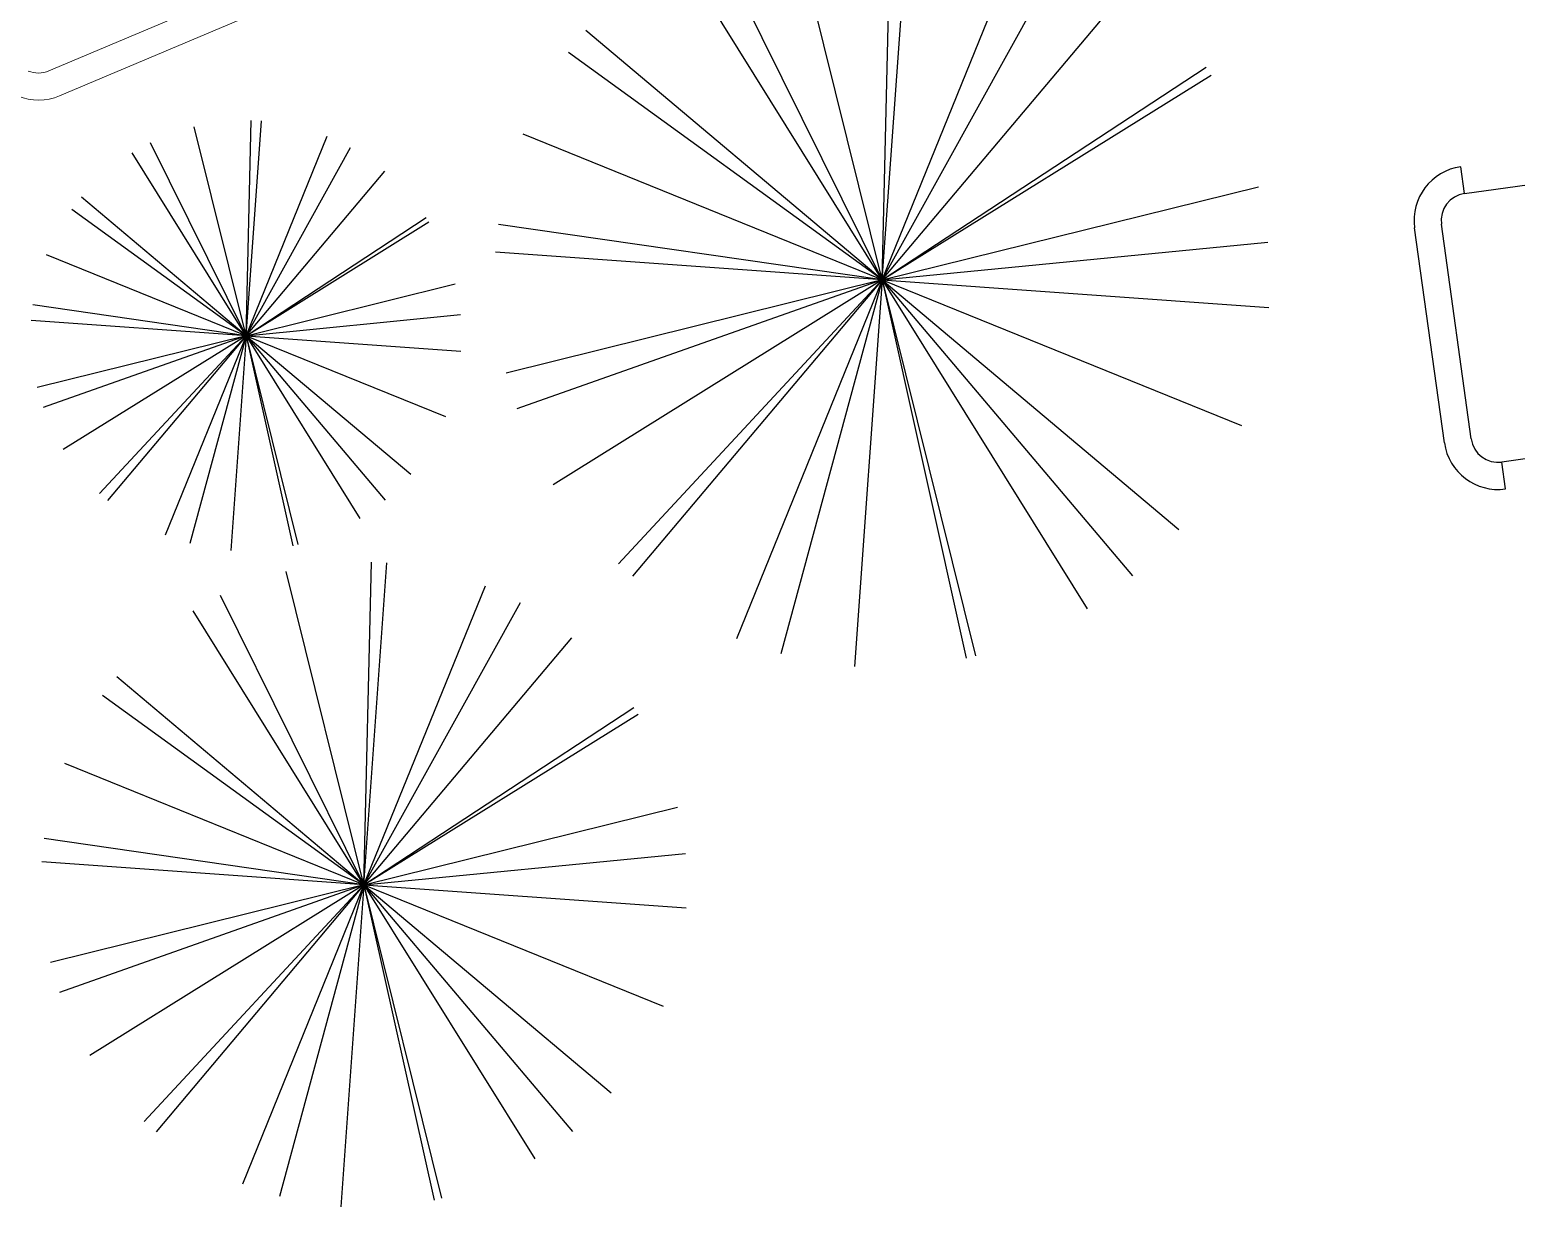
# Model space of a CAD drawing. Header units: millimetres. Extents: x 111 to 1506, y 14 to 566.
# Drawn here: x 261.639 to 264.38, y 89.456 to 91.659 of the extents above; entities that cross this region are included whole.
import ezdxf

# ---------------------------------------------------------------- set-up
doc = ezdxf.new("R2010")
doc.units = ezdxf.units.MM
doc.layers.add('fer', color=8, linetype='Continuous')
doc.layers.add('G', color=254, linetype='Continuous', lineweight=5)
doc.layers.add('PLUMA 0.05', color=240, linetype='Continuous', lineweight=5)

# ---------------------------------------------------------------- blocks, each defined once
blk = doc.blocks.new('ala')
at = {"layer": 'PLUMA 0.05', "color": 25}
blk.add_line((1563.8079, 60.9717), (1562.979, 61.8007), dxfattribs=at)
blk.add_lwpolyline([(1563.8725, 60.9364), (1563.8725, 59.8792, -0.198912), (1563.8432, 59.8085), (1563.0143, 58.9796, -0.198912), (1562.9436, 58.9503), (1561.8865, 58.9503, -0.198912), (1561.8157, 58.9796), (1560.9868, 59.8085, -0.198912), (1560.9575, 59.8792), (1560.9575, 60.9364, -0.198912), (1560.9868, 61.0071), (1561.8157, 61.836, -0.198912), (1561.8865, 61.8653), (1562.9436, 61.8653, -0.198912), (1563.0143, 61.836), (1563.8432, 61.0071, -0.198912)], format="xyb", close=True, dxfattribs=at)
blk.add_arc((1563.7725, 60.9364), 0.05, 0, 45, dxfattribs=at)
blk = doc.blocks.new('sandasl')
at = {"layer": 'fer'}
for p, q in [((1590.8496, 79.0133), (1591.0246, 78.7102)), ((1590.8496, 79.0133), (1591.0246, 78.7102)), ((1590.5916, 78.4602), (1590.4166, 78.7633)), ((1590.5916, 78.4602), (1590.4166, 78.7633)), ((1591.0679, 78.7352), (1591.0246, 78.7102)), ((1591.0679, 78.7352), (1591.0246, 78.7102)), ((1591.0063, 78.6419), (1590.6599, 78.4419)), ((1591.0063, 78.6419), (1590.6599, 78.4419)), ((1591.0313, 78.5986), (1590.6849, 78.3986)), ((1591.0313, 78.5986), (1590.6849, 78.3986)), ((1590.5916, 78.4602), (1590.5483, 78.4352)), ((1590.5916, 78.4602), (1590.5483, 78.4352))]:
    blk.add_line(p, q, dxfattribs=at)
for centre, radius, start, end in [((1590.9813, 78.6852), 0.05, 300, 30), ((1590.9813, 78.6852), 0.05, 300, 30), ((1590.9813, 78.6852), 0.1, 300, 30), ((1590.9813, 78.6852), 0.1, 300, 30), ((1590.6349, 78.4852), 0.1, 210, 300), ((1590.6349, 78.4852), 0.1, 210, 300), ((1590.6349, 78.4852), 0.05, 210, 300), ((1590.6349, 78.4852), 0.05, 210, 300)]:
    blk.add_arc(centre, radius, start, end, dxfattribs=at)

msp = doc.modelspace()

# ---------------------------------------------------------------- hatches: boundary and pattern name
at = {"lineweight": 100, "ltscale": 1000}
h = msp.add_hatch(dxfattribs=at)
h.set_pattern_fill('AR-HBONE', color=256, scale=0.046, angle=-22.08523, style=0)
h.set_pattern_definition([(22.914772, (797.12783, 1599.99595), (0.097837146, 0.241122153), [0.552, -0.184]), (112.914772, (797.29731, 1600.0676), (0.097837146, 0.241122153), [0.552, -0.184])])
edge = h.paths.add_edge_path()
edge.add_line((295.08201, 132.30753), (297.74963, 131.63818))
edge.add_line((297.74963, 131.63818), (297.54448, 130.9164))
edge.add_line((297.54448, 130.9164), (248.83294, 99.17733))
edge.add_line((248.83294, 99.17733), (247.06971, 88.40748))
edge.add_line((247.06971, 88.40748), (245.10407, 88.77997))
edge.add_line((245.10407, 88.77997), (247.00179, 100.37129))
edge.add_line((247.00179, 100.37129), (294.89948, 131.58008))
edge.add_line((294.89948, 131.58008), (295.07765, 132.30862))
edge.add_line((295.07765, 132.30862), (297.72701, 131.64385))
at = {"layer": 'G', "lineweight": 100, "ltscale": 1000}
h = msp.add_hatch(dxfattribs=at)
h.set_pattern_fill('AR-HBONE', color=256, scale=0.046, angle=-105.01068, style=0)
h.set_pattern_definition([(299.989322, (1759.44181, -290.11183), (0.251336119, -0.067395514), [0.552, -0.184]), (29.989322, (1759.53378, -290.2712), (0.251336119, -0.067395514), [0.552, -0.184])])
edge = h.paths.add_edge_path()
edge.add_line((245.14386, 88.77243), (288.23794, 78.57046))
edge.add_line((288.23794, 78.57046), (200.7159, 95.15598))
edge.add_line((200.7159, 95.15598), (201.10543, 97.11776))
edge.add_line((201.10543, 97.11776), (290.19297, 80.23558))

# ---------------------------------------------------------------- linework, layer by layer
at = {"layer": 'fer', "color": 97}
for p, q in [((263.21098, 91.19728), (263.22739, 91.91165)), ((263.21098, 91.19728), (263.22739, 91.91165)), ((263.21098, 91.19728), (263.26189, 91.91002)), ((263.21098, 91.19728), (263.26189, 91.91002)), ((263.21098, 91.19728), (263.03915, 91.89087)), ((263.21098, 91.19728), (263.03915, 91.89087)), ((263.21098, 91.19728), (262.89353, 91.83745)), ((263.21098, 91.19728), (262.89353, 91.83745)), ((263.21098, 91.19728), (263.47965, 91.85941)), ((263.21098, 91.19728), (263.47965, 91.85941)), ((263.21098, 91.19728), (263.5575, 91.8222)), ((263.21098, 91.19728), (263.5575, 91.8222)), ((263.21098, 91.19728), (262.83323, 91.80382)), ((263.21098, 91.19728), (262.83323, 91.80382)), ((263.21098, 91.19728), (263.6711, 91.74398)), ((263.21098, 91.19728), (263.6711, 91.74398)), ((263.21098, 91.19728), (262.66429, 91.6574)), ((263.21098, 91.19728), (262.66429, 91.6574)), ((263.21098, 91.19728), (262.63239, 91.6166)), ((263.21098, 91.19728), (262.63239, 91.6166)), ((263.21098, 91.19728), (263.80822, 91.58958)), ((263.21098, 91.19728), (263.80822, 91.58958)), ((263.21098, 91.19728), (263.81752, 91.57504)), ((263.21098, 91.19728), (263.81752, 91.57504)), ((262.03821, 91.09435), (262.04733, 91.49122)), ((262.03821, 91.09435), (262.04733, 91.49122)), ((262.03821, 91.09435), (262.06649, 91.49031)), ((262.03821, 91.09435), (262.06649, 91.49031)), ((262.03821, 91.09435), (261.94275, 91.47967)), ((262.03821, 91.09435), (261.94275, 91.47967)), ((262.03821, 91.09435), (262.18747, 91.46219)), ((262.03821, 91.09435), (262.18747, 91.46219)), ((263.21098, 91.19728), (262.54886, 91.46595)), ((263.21098, 91.19728), (262.54886, 91.46595)), ((262.03821, 91.09435), (261.82835, 91.43131)), ((262.03821, 91.09435), (261.82835, 91.43131)), ((262.03821, 91.09435), (261.86185, 91.44999)), ((262.03821, 91.09435), (261.86185, 91.44999)), ((262.03821, 91.09435), (262.23072, 91.44152)), ((262.03821, 91.09435), (262.23072, 91.44152)), ((262.03821, 91.09435), (262.29384, 91.39807)), ((262.03821, 91.09435), (262.29384, 91.39807)), ((262.03821, 91.09435), (261.73449, 91.34997)), ((262.03821, 91.09435), (261.73449, 91.34997)), ((263.21098, 91.19728), (263.90457, 91.36912)), ((263.21098, 91.19728), (263.90457, 91.36912)), ((262.03821, 91.09435), (261.71677, 91.3273)), ((262.03821, 91.09435), (261.71677, 91.3273)), ((262.03821, 91.09435), (262.37001, 91.31229)), ((262.03821, 91.09435), (262.37001, 91.31229)), ((262.03821, 91.09435), (262.37518, 91.30421)), ((262.03821, 91.09435), (262.37518, 91.30421)), ((263.21098, 91.19728), (262.5038, 91.29968)), ((263.21098, 91.19728), (262.5038, 91.29968)), ((263.21098, 91.19728), (263.92212, 91.2671)), ((263.21098, 91.19728), (263.92212, 91.2671)), ((262.03821, 91.09435), (261.67037, 91.2436)), ((262.03821, 91.09435), (261.67037, 91.2436)), ((263.21098, 91.19728), (262.49824, 91.24819)), ((263.21098, 91.19728), (262.49824, 91.24819)), ((262.03821, 91.09435), (262.42354, 91.18981)), ((262.03821, 91.09435), (262.42354, 91.18981)), ((263.21098, 91.19728), (262.5174, 91.02545)), ((263.21098, 91.19728), (262.5174, 91.02545)), ((263.21098, 91.19728), (262.53722, 90.95931)), ((263.21098, 91.19728), (262.53722, 90.95931)), ((263.21098, 91.19728), (262.60444, 90.81953)), ((263.21098, 91.19728), (262.60444, 90.81953)), ((263.21098, 91.19728), (262.72499, 90.67345)), ((263.21098, 91.19728), (262.72499, 90.67345)), ((263.21098, 91.19728), (262.75086, 90.65059)), ((263.21098, 91.19728), (262.75086, 90.65059)), ((263.21098, 91.19728), (262.94232, 90.53516)), ((263.21098, 91.19728), (262.94232, 90.53516)), ((263.21098, 91.19728), (263.02409, 90.5076)), ((263.21098, 91.19728), (263.02409, 90.5076)), ((263.21098, 91.19728), (263.16008, 90.48454)), ((263.21098, 91.19728), (263.16008, 90.48454)), ((263.21098, 91.19728), (263.67241, 90.65169)), ((263.21098, 91.19728), (263.36601, 90.49975)), ((263.21098, 91.19728), (263.75768, 90.73716)), ((263.21098, 91.19728), (263.58874, 90.59074)), ((263.21098, 91.19728), (263.38282, 90.5037)), ((263.21098, 91.19728), (263.92372, 91.14638)), ((263.21098, 91.19728), (263.87311, 90.92862)), ((263.21098, 91.19728), (263.67241, 90.65169)), ((263.21098, 91.19728), (263.36601, 90.49975)), ((263.21098, 91.19728), (263.75768, 90.73716)), ((263.21098, 91.19728), (263.58874, 90.59074)), ((263.21098, 91.19728), (263.38282, 90.5037)), ((263.21098, 91.19728), (263.92372, 91.14638)), ((263.21098, 91.19728), (263.87311, 90.92862)), ((262.03821, 91.09435), (261.64534, 91.15123)), ((262.03821, 91.09435), (261.64534, 91.15123)), ((262.03821, 91.09435), (262.43329, 91.13313)), ((262.03821, 91.09435), (262.43329, 91.13313)), ((262.03821, 91.09435), (261.64225, 91.12263)), ((262.03821, 91.09435), (261.64225, 91.12263)), ((262.03821, 91.09435), (261.65289, 90.99888)), ((262.03821, 91.09435), (261.65289, 90.99888)), ((262.03821, 91.09435), (261.6639, 90.96214)), ((262.03821, 91.09435), (261.6639, 90.96214)), ((262.03821, 91.09435), (261.70125, 90.88448)), ((262.03821, 91.09435), (261.70125, 90.88448)), ((262.03821, 91.09435), (261.76822, 90.80333)), ((262.03821, 91.09435), (261.76822, 90.80333)), ((262.03821, 91.09435), (261.78259, 90.79062)), ((262.03821, 91.09435), (261.78259, 90.79062)), ((262.03821, 91.09435), (261.88896, 90.7265)), ((262.03821, 91.09435), (261.88896, 90.7265)), ((262.03821, 91.09435), (261.93438, 90.71119)), ((262.03821, 91.09435), (261.93438, 90.71119)), ((262.03821, 91.09435), (262.00993, 90.69838)), ((262.03821, 91.09435), (262.00993, 90.69838)), ((262.03821, 91.09435), (262.29456, 90.79124)), ((262.03821, 91.09435), (262.12434, 90.70682)), ((262.03821, 91.09435), (262.34193, 90.83872)), ((262.03821, 91.09435), (262.24808, 90.75738)), ((262.03821, 91.09435), (262.13368, 90.70902)), ((262.03821, 91.09435), (262.29456, 90.79124)), ((262.03821, 91.09435), (262.12434, 90.70682)), ((262.03821, 91.09435), (262.34193, 90.83872)), ((262.03821, 91.09435), (262.24808, 90.75738)), ((262.03821, 91.09435), (262.13368, 90.70902)), ((262.03821, 91.09435), (262.43418, 91.06606)), ((262.03821, 91.09435), (262.40606, 90.94509)), ((262.03821, 91.09435), (262.43418, 91.06606)), ((262.03821, 91.09435), (262.40606, 90.94509)), ((262.25556, 90.08145), (262.11236, 90.65944)), ((262.25556, 90.08145), (262.11236, 90.65944)), ((262.25556, 90.08145), (262.26923, 90.67676)), ((262.25556, 90.08145), (262.26923, 90.67676)), ((262.25556, 90.08145), (262.29798, 90.6754)), ((262.25556, 90.08145), (262.29798, 90.6754)), ((262.25556, 90.08145), (262.47944, 90.63322)), ((262.25556, 90.08145), (262.47944, 90.63322)), ((262.25556, 90.08145), (261.99101, 90.61492)), ((262.25556, 90.08145), (261.99101, 90.61492)), ((262.25556, 90.08145), (261.94076, 90.5869)), ((262.25556, 90.08145), (261.94076, 90.5869)), ((262.25556, 90.08145), (262.54432, 90.60221)), ((262.25556, 90.08145), (262.54432, 90.60221)), ((262.25556, 90.08145), (262.63899, 90.53703)), ((262.25556, 90.08145), (262.63899, 90.53703)), ((262.25556, 90.08145), (261.79998, 90.46488)), ((262.25556, 90.08145), (261.79998, 90.46488)), ((262.25556, 90.08145), (261.7734, 90.43088)), ((262.25556, 90.08145), (261.7734, 90.43088)), ((262.25556, 90.08145), (262.75325, 90.40837)), ((262.25556, 90.08145), (262.75325, 90.40837)), ((262.25556, 90.08145), (262.76101, 90.39625)), ((262.25556, 90.08145), (262.76101, 90.39625)), ((262.25556, 90.08145), (261.70379, 90.30534)), ((262.25556, 90.08145), (261.70379, 90.30534)), ((262.25556, 90.08145), (262.83355, 90.22465)), ((262.25556, 90.08145), (262.83355, 90.22465)), ((262.25556, 90.08145), (261.66624, 90.16678)), ((262.25556, 90.08145), (261.66624, 90.16678)), ((262.25556, 90.08145), (262.84817, 90.13963)), ((262.25556, 90.08145), (262.84817, 90.13963)), ((262.25556, 90.08145), (261.66161, 90.12387)), ((262.25556, 90.08145), (261.66161, 90.12387)), ((262.25556, 90.08145), (261.67757, 89.93825)), ((262.25556, 90.08145), (261.67757, 89.93825)), ((262.25556, 90.08145), (261.69409, 89.88314)), ((262.25556, 90.08145), (261.69409, 89.88314)), ((262.25556, 90.08145), (261.75011, 89.76665)), ((262.25556, 90.08145), (261.75011, 89.76665)), ((262.25556, 90.08145), (261.85056, 89.64493)), ((262.25556, 90.08145), (261.85056, 89.64493)), ((262.25556, 90.08145), (261.87212, 89.62587)), ((262.25556, 90.08145), (261.87212, 89.62587)), ((262.25556, 90.08145), (262.03167, 89.52968)), ((262.25556, 90.08145), (262.03167, 89.52968)), ((262.25556, 90.08145), (262.09981, 89.50671)), ((262.25556, 90.08145), (262.09981, 89.50671)), ((262.25556, 90.08145), (262.21314, 89.4875)), ((262.25556, 90.08145), (262.21314, 89.4875)), ((262.25556, 90.08145), (262.64008, 89.62679)), ((262.25556, 90.08145), (262.38475, 89.50017)), ((262.25556, 90.08145), (262.57035, 89.576)), ((262.25556, 90.08145), (262.39875, 89.50346)), ((262.25556, 90.08145), (262.64008, 89.62679)), ((262.25556, 90.08145), (262.38475, 89.50017)), ((262.25556, 90.08145), (262.57035, 89.576)), ((262.25556, 90.08145), (262.39875, 89.50346)), ((262.25556, 90.08145), (262.71114, 89.69802)), ((262.25556, 90.08145), (262.84951, 90.03903)), ((262.25556, 90.08145), (262.80733, 89.85756)), ((262.25556, 90.08145), (262.71114, 89.69802)), ((262.25556, 90.08145), (262.84951, 90.03903)), ((262.25556, 90.08145), (262.80733, 89.85756))]:
    msp.add_line(p, q, dxfattribs=at)

# ---------------------------------------------------------------- block references
at = {"color": 251, "lineweight": 100, "rotation": 247.9147716791316}
msp.add_blockref('ala', (793.14561, 1563.57153), dxfattribs=at)
at = {"lineweight": 100, "rotation": 247.9147716791316}
msp.add_blockref('sandasl', (789.62041, 1594.7392), dxfattribs=at)

doc.saveas('drawing.dxf')
